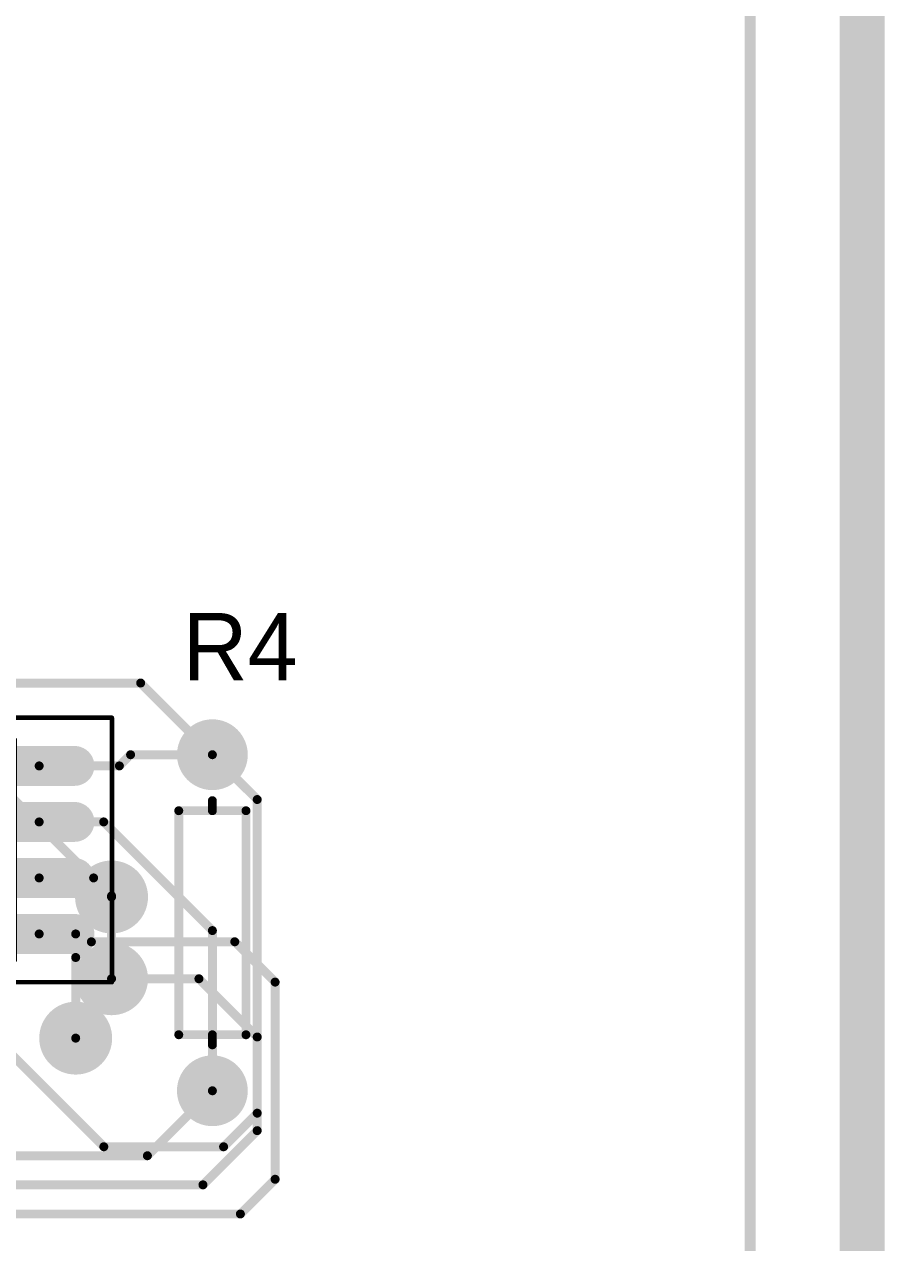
# Model space of a CAD drawing. Header units: millimetres. Extents: x 1.58 to 6.02, y 2.66 to 7.02.
# Drawn here: x 5.252 to 6.02, y 3.754 to 4.842 of the extents above; entities that cross this region are included whole.
import ezdxf

# ---------------------------------------------------------------- set-up
doc = ezdxf.new("R2010")
doc.units = ezdxf.units.MM
doc.header["$MEASUREMENT"] = 0
for name, color, linetype in [('BottomLayer', 5, 'Continuous'), ('BottomSolder', 6, 'Continuous'), ('InternalPlane1', 76, 'Continuous'), ('InternalPlane2', 16, 'Continuous'), ('KeepOutLayer', 6, 'Continuous'), ('Mechanical13', 56, 'Continuous'), ('Mechanical15', 56, 'Continuous'), ('MultiLayer', 9, 'Continuous'), ('PadHoleLayer', 156, 'Continuous'), ('TopLayer', 1, 'Continuous'), ('TopOverlay', 2, 'Continuous'), ('TopPaste', 8, 'Continuous'), ('TopSolder', 216, 'Continuous'), ('ViaHoleLayer', 16, 'Continuous')]:
    doc.layers.add(name, color=color, linetype=linetype)

# ---------------------------------------------------------------- blocks, each defined once
blk = doc.blocks.new('AXIAL_0_3_14')
at = {"layer": 'BottomLayer', "const_width": 0.0276}
for points in [[(-0.1638, 0, 1), (-0.1362, 0, 1)], [(0.1362, 0, 1), (0.1638, 0, 1)]]:
    blk.add_lwpolyline(points, format="xyb", close=True, dxfattribs=at)
at = {"layer": 'BottomSolder', "const_width": 0.0316}
for points in [[(-0.1658, 0, 1), (-0.1342, 0, 1)], [(0.1342, 0, 1), (0.1658, 0, 1)]]:
    blk.add_lwpolyline(points, format="xyb", close=True, dxfattribs=at)
at = {"layer": 'MultiLayer', "const_width": 0.0276}
for points in [[(-0.1638, 0, 1), (-0.1362, 0, 1)], [(0.1362, 0, 1), (0.1638, 0, 1)]]:
    blk.add_lwpolyline(points, format="xyb", close=True, dxfattribs=at)
at = {"layer": 'PadHoleLayer', "const_width": 0.0167}
for points in [[(-0.1584, 0, 1), (-0.1416, 0, 1)], [(0.1416, 0, 1), (0.1584, 0, 1)]]:
    blk.add_lwpolyline(points, format="xyb", close=True, dxfattribs=at)
at = {"layer": 'TopLayer', "const_width": 0.0276}
for points in [[(-0.1638, 0, 1), (-0.1362, 0, 1)], [(0.1362, 0, 1), (0.1638, 0, 1)]]:
    blk.add_lwpolyline(points, format="xyb", close=True, dxfattribs=at)
at = {"layer": 'TopOverlay', "const_width": 0.00787}
for points in [[(-0.1, 0.03), (0.1, 0.03)], [(-0.1, 0.03), (-0.1, -0.03)], [(0.1, 0.03), (0.1, 0)], [(-0.109, 0), (-0.1, 0)], [(0.1, 0), (0.1, -0.03)], [(0.1, 0), (0.109, 0)], [(-0.1, -0.03), (0.1, -0.03)]]:
    blk.add_lwpolyline(points, dxfattribs=at)
at = {"layer": 'TopOverlay', "const_width": 0.00394}
for points in [[(-0.102, 0.03, 1), (-0.098, 0.03, 1)], [(-0.102, 0.03, 1), (-0.098, 0.03, 1)], [(0.098, 0.03, 1), (0.102, 0.03, 1)], [(0.098, 0.03, 1), (0.102, 0.03, 1)], [(-0.111, 0, 1), (-0.107, 0, 1)], [(-0.102, 0, 1), (-0.098, 0, 1)], [(0.098, 0, 1), (0.102, 0, 1)], [(0.098, 0, 1), (0.102, 0, 1)], [(0.098, 0, 1), (0.102, 0, 1)], [(0.107, 0, 1), (0.111, 0, 1)], [(-0.102, -0.03, 1), (-0.098, -0.03, 1)], [(-0.102, -0.03, 1), (-0.098, -0.03, 1)], [(0.098, -0.03, 1), (0.102, -0.03, 1)], [(0.098, -0.03, 1), (0.102, -0.03, 1)]]:
    blk.add_lwpolyline(points, format="xyb", close=True, dxfattribs=at)
at = {"layer": 'TopSolder', "const_width": 0.0316}
for points in [[(-0.1658, 0, 1), (-0.1342, 0, 1)], [(0.1342, 0, 1), (0.1658, 0, 1)]]:
    blk.add_lwpolyline(points, format="xyb", close=True, dxfattribs=at)
blk = doc.blocks.new('MRA08A_M_18')
at = {"layer": 'Mechanical13', "const_width": 0.00394}
for points in [[(-0.0787, 0.0984), (0.0787, 0.0984)], [(-0.0787, -0.0984), (-0.0787, 0.0984)], [(0.0787, -0.0984), (0.0787, 0.0984)], [(-0.0787, -0.0984), (0.0787, -0.0984)]]:
    blk.add_lwpolyline(points, dxfattribs=at)
at = {"layer": 'Mechanical13'}
for points, const_width in [([(-0.0797, 0.0984, 1), (-0.0778, 0.0984, 1)], 0.00197), ([(-0.0797, 0.0984, 1), (-0.0778, 0.0984, 1)], 0.00197), ([(0.0778, 0.0984, 1), (0.0797, 0.0984, 1)], 0.00197), ([(0.0778, 0.0984, 1), (0.0797, 0.0984, 1)], 0.00197), ([(-0.0236, 0.063, 1), (-0.063, 0.063, 1)], 0.00394), ([(-0.064, 0.063, 1), (-0.062, 0.063, 1)], 0.00197), ([(-0.0246, 0.063, 1), (-0.0226, 0.063, 1)], 0.00197), ([(-0.0797, -0.0984, 1), (-0.0778, -0.0984, 1)], 0.00197), ([(-0.0797, -0.0984, 1), (-0.0778, -0.0984, 1)], 0.00197), ([(0.0778, -0.0984, 1), (0.0797, -0.0984, 1)], 0.00197), ([(0.0778, -0.0984, 1), (0.0797, -0.0984, 1)], 0.00197)]:
    blk.add_lwpolyline(points, format="xyb", close=True, dxfattribs=dict(at, const_width=const_width))
at = {"layer": 'Mechanical15', "const_width": 0.00394}
for points in [[(-0.1654, 0.1181), (0.1654, 0.1181)], [(-0.1654, -0.1181), (-0.1654, 0.1181)], [(0.1654, -0.1181), (0.1654, 0.1181)], [(0, -0.0197), (0, 0.0197)], [(0, -0.0197), (0, 0.0197)], [(-0.0197, 0), (0.0197, 0)], [(-0.0197, 0), (0.0197, 0)], [(-0.1654, -0.1181), (0.1654, -0.1181)]]:
    blk.add_lwpolyline(points, dxfattribs=at)
at = {"layer": 'Mechanical15', "const_width": 0.00197}
for points in [[(-0.1663, 0.1181, 1), (-0.1644, 0.1181, 1)], [(-0.1663, 0.1181, 1), (-0.1644, 0.1181, 1)], [(0.1644, 0.1181, 1), (0.1663, 0.1181, 1)], [(0.1644, 0.1181, 1), (0.1663, 0.1181, 1)], [(-0.001, 0.0197, 1), (0.001, 0.0197, 1)], [(-0.001, 0.0197, 1), (0.001, 0.0197, 1)], [(-0.0207, 0, 1), (-0.0187, 0, 1)], [(-0.0207, 0, 1), (-0.0187, 0, 1)], [(0.0187, 0, 1), (0.0207, 0, 1)], [(0.0187, 0, 1), (0.0207, 0, 1)], [(-0.001, -0.0197, 1), (0.001, -0.0197, 1)], [(-0.001, -0.0197, 1), (0.001, -0.0197, 1)], [(-0.1663, -0.1181, 1), (-0.1644, -0.1181, 1)], [(-0.1663, -0.1181, 1), (-0.1644, -0.1181, 1)], [(0.1644, -0.1181, 1), (0.1663, -0.1181, 1)], [(0.1644, -0.1181, 1), (0.1663, -0.1181, 1)]]:
    blk.add_lwpolyline(points, format="xyb", close=True, dxfattribs=at)
at = {"layer": 'TopLayer', "const_width": 0.0276}
for points in [[(-0.1319, 0.075), (-0.0689, 0.075)], [(0.0689, 0.075), (0.1319, 0.075)], [(-0.1319, 0.025), (-0.0689, 0.025)], [(0.0689, 0.025), (0.1319, 0.025)], [(-0.1319, -0.025), (-0.0689, -0.025)], [(0.0689, -0.025), (0.1319, -0.025)], [(-0.1319, -0.075), (-0.0689, -0.075)], [(0.0689, -0.075), (0.1319, -0.075)]]:
    blk.add_lwpolyline(points, dxfattribs=at)
at = {"layer": 'TopLayer', "const_width": 0.0138}
for points in [[(-0.1388, 0.075, 1), (-0.125, 0.075, 1)], [(-0.0758, 0.075, 1), (-0.062, 0.075, 1)], [(0.062, 0.075, 1), (0.0758, 0.075, 1)], [(0.125, 0.075, 1), (0.1388, 0.075, 1)], [(-0.1388, 0.025, 1), (-0.125, 0.025, 1)], [(-0.0758, 0.025, 1), (-0.062, 0.025, 1)], [(0.062, 0.025, 1), (0.0758, 0.025, 1)], [(0.125, 0.025, 1), (0.1388, 0.025, 1)], [(-0.1388, -0.025, 1), (-0.125, -0.025, 1)], [(-0.0758, -0.025, 1), (-0.062, -0.025, 1)], [(0.062, -0.025, 1), (0.0758, -0.025, 1)], [(0.125, -0.025, 1), (0.1388, -0.025, 1)], [(-0.1388, -0.075, 1), (-0.125, -0.075, 1)], [(-0.0758, -0.075, 1), (-0.062, -0.075, 1)], [(0.062, -0.075, 1), (0.0758, -0.075, 1)], [(0.125, -0.075, 1), (0.1388, -0.075, 1)]]:
    blk.add_lwpolyline(points, format="xyb", close=True, dxfattribs=at)
at = {"layer": 'TopLayer'}
blk.add_solid([(-0.0451, -0.0451), (0.0451, -0.0451), (-0.0451, 0.0451), (0.0451, 0.0451)], dxfattribs=at)
at = {"layer": 'TopOverlay'}
for points, const_width in [([(-0.0955, 0.1104, 1), (-0.1053, 0.1104, 1)], 0.00984), ([(-0.1078, 0.1104, 1), (-0.1029, 0.1104, 1)], 0.00492), ([(-0.0979, 0.1104, 1), (-0.093, 0.1104, 1)], 0.00492), ([(-0.0413, 0.0984, 1), (-0.0374, 0.0984, 1)], 0.00394), ([(-0.0413, 0.0984, 1), (-0.0374, 0.0984, 1)], 0.00394), ([(0.0374, 0.0984, 1), (0.0413, 0.0984, 1)], 0.00394), ([(0.0374, 0.0984, 1), (0.0413, 0.0984, 1)], 0.00394), ([(-0.0413, -0.0984, 1), (-0.0374, -0.0984, 1)], 0.00394), ([(0.0374, -0.0984, 1), (0.0413, -0.0984, 1)], 0.00394)]:
    blk.add_lwpolyline(points, format="xyb", close=True, dxfattribs=dict(at, const_width=const_width))
at = {"layer": 'TopOverlay', "const_width": 0.00787}
for points in [[(-0.0394, 0.0984), (0.0394, 0.0984)], [(-0.0394, 0.0984), (0.0394, 0.0984)], [(-0.0394, -0.0984), (0.0394, -0.0984)]]:
    blk.add_lwpolyline(points, dxfattribs=at)
at = {"layer": 'TopPaste', "const_width": 0.0276}
for points in [[(-0.1319, 0.075), (-0.0689, 0.075)], [(0.0689, 0.075), (0.1319, 0.075)], [(-0.1319, 0.025), (-0.0689, 0.025)], [(0.0689, 0.025), (0.1319, 0.025)], [(-0.1319, -0.025), (-0.0689, -0.025)], [(0.0689, -0.025), (0.1319, -0.025)], [(-0.1319, -0.075), (-0.0689, -0.075)], [(0.0689, -0.075), (0.1319, -0.075)]]:
    blk.add_lwpolyline(points, dxfattribs=at)
at = {"layer": 'TopPaste', "const_width": 0.0138}
for points in [[(-0.1388, 0.075, 1), (-0.125, 0.075, 1)], [(-0.0758, 0.075, 1), (-0.062, 0.075, 1)], [(0.062, 0.075, 1), (0.0758, 0.075, 1)], [(0.125, 0.075, 1), (0.1388, 0.075, 1)], [(-0.1388, 0.025, 1), (-0.125, 0.025, 1)], [(-0.0758, 0.025, 1), (-0.062, 0.025, 1)], [(0.062, 0.025, 1), (0.0758, 0.025, 1)], [(0.125, 0.025, 1), (0.1388, 0.025, 1)], [(-0.1388, -0.025, 1), (-0.125, -0.025, 1)], [(-0.0758, -0.025, 1), (-0.062, -0.025, 1)], [(0.062, -0.025, 1), (0.0758, -0.025, 1)], [(0.125, -0.025, 1), (0.1388, -0.025, 1)], [(-0.1388, -0.075, 1), (-0.125, -0.075, 1)], [(-0.0758, -0.075, 1), (-0.062, -0.075, 1)], [(0.062, -0.075, 1), (0.0758, -0.075, 1)], [(0.125, -0.075, 1), (0.1388, -0.075, 1)]]:
    blk.add_lwpolyline(points, format="xyb", close=True, dxfattribs=at)
at = {"layer": 'TopPaste'}
blk.add_solid([(-0.0451, -0.0451), (0.0451, -0.0451), (-0.0451, 0.0451), (0.0451, 0.0451)], dxfattribs=at)
at = {"layer": 'TopSolder', "const_width": 0.0356}
for points in [[(-0.1319, 0.075), (-0.0689, 0.075)], [(0.0689, 0.075), (0.1319, 0.075)], [(-0.1319, 0.025), (-0.0689, 0.025)], [(0.0689, 0.025), (0.1319, 0.025)], [(-0.1319, -0.025), (-0.0689, -0.025)], [(0.0689, -0.025), (0.1319, -0.025)], [(-0.1319, -0.075), (-0.0689, -0.075)], [(0.0689, -0.075), (0.1319, -0.075)]]:
    blk.add_lwpolyline(points, dxfattribs=at)
at = {"layer": 'TopSolder', "const_width": 0.0178}
for points in [[(-0.1408, 0.075, 1), (-0.123, 0.075, 1)], [(-0.0778, 0.075, 1), (-0.06, 0.075, 1)], [(0.06, 0.075, 1), (0.0778, 0.075, 1)], [(0.123, 0.075, 1), (0.1408, 0.075, 1)], [(-0.1408, 0.025, 1), (-0.123, 0.025, 1)], [(-0.0778, 0.025, 1), (-0.06, 0.025, 1)], [(0.06, 0.025, 1), (0.0778, 0.025, 1)], [(0.123, 0.025, 1), (0.1408, 0.025, 1)], [(-0.1408, -0.025, 1), (-0.123, -0.025, 1)], [(-0.0778, -0.025, 1), (-0.06, -0.025, 1)], [(0.06, -0.025, 1), (0.0778, -0.025, 1)], [(0.123, -0.025, 1), (0.1408, -0.025, 1)], [(-0.1408, -0.075, 1), (-0.123, -0.075, 1)], [(-0.0778, -0.075, 1), (-0.06, -0.075, 1)], [(0.06, -0.075, 1), (0.0778, -0.075, 1)], [(0.123, -0.075, 1), (0.1408, -0.075, 1)]]:
    blk.add_lwpolyline(points, format="xyb", close=True, dxfattribs=at)
at = {"layer": 'TopSolder'}
blk.add_solid([(-0.0491, -0.0491), (0.0491, -0.0491), (-0.0491, 0.0491), (0.0491, 0.0491)], dxfattribs=at)

msp = doc.modelspace()

# ---------------------------------------------------------------- linework, layer by layer
at = {"layer": 'BottomLayer', "const_width": 0.008}
for points in [[(4.564, 4.254), (5.356, 4.254)], [(5.356, 4.254), (5.42, 4.19)], [(5.227, 4.166), (5.33, 4.063)], [(5.298, 4.009), (5.312, 4.023)], [(5.312, 4.023), (5.44, 4.023)], [(5.44, 4.023), (5.476, 3.987)], [(5.298, 3.937), (5.298, 4.009)], [(5.33, 3.99), (5.408, 3.99)], [(5.408, 3.99), (5.46, 3.938)], [(5.476, 3.811), (5.476, 3.987)], [(5.46, 3.8544), (5.46, 3.938)], [(5.362, 3.832), (5.42, 3.89)], [(5.4116, 3.806), (5.46, 3.8544)], [(4.448, 3.832), (5.362, 3.832)], [(4.209, 3.806), (5.4116, 3.806)], [(5.445, 3.78), (5.476, 3.811)], [(3.74, 3.78), (5.445, 3.78)]]:
    msp.add_lwpolyline(points, dxfattribs=at)
at = {"layer": 'BottomLayer'}
for points, const_width in [([(5.354, 4.254, 1), (5.358, 4.254, 1)], 0.004), ([(5.354, 4.254, 1), (5.358, 4.254, 1)], 0.004), ([(5.418, 4.19, 1), (5.422, 4.19, 1)], 0.004), ([(5.32, 4.063, 1), (5.34, 4.063, 1)], 0.02), ([(5.328, 4.063, 1), (5.332, 4.063, 1)], 0.004), ([(5.31, 4.023, 1), (5.314, 4.023, 1)], 0.004), ([(5.31, 4.023, 1), (5.314, 4.023, 1)], 0.004), ([(5.438, 4.023, 1), (5.442, 4.023, 1)], 0.004), ([(5.438, 4.023, 1), (5.442, 4.023, 1)], 0.004), ([(5.296, 4.009, 1), (5.3, 4.009, 1)], 0.004), ([(5.296, 4.009, 1), (5.3, 4.009, 1)], 0.004), ([(5.32, 3.99, 1), (5.34, 3.99, 1)], 0.02), ([(5.328, 3.99, 1), (5.332, 3.99, 1)], 0.004), ([(5.406, 3.99, 1), (5.41, 3.99, 1)], 0.004), ([(5.406, 3.99, 1), (5.41, 3.99, 1)], 0.004), ([(5.474, 3.987, 1), (5.478, 3.987, 1)], 0.004), ([(5.474, 3.987, 1), (5.478, 3.987, 1)], 0.004), ([(5.288, 3.937, 1), (5.308, 3.937, 1)], 0.02), ([(5.296, 3.937, 1), (5.3, 3.937, 1)], 0.004), ([(5.458, 3.938, 1), (5.462, 3.938, 1)], 0.004), ([(5.458, 3.938, 1), (5.462, 3.938, 1)], 0.004), ([(5.418, 3.89, 1), (5.422, 3.89, 1)], 0.004), ([(5.458, 3.8544, 1), (5.462, 3.8544, 1)], 0.004), ([(5.458, 3.8544, 1), (5.462, 3.8544, 1)], 0.004), ([(5.36, 3.832, 1), (5.364, 3.832, 1)], 0.004), ([(5.36, 3.832, 1), (5.364, 3.832, 1)], 0.004), ([(5.4096, 3.806, 1), (5.4136, 3.806, 1)], 0.004), ([(5.4096, 3.806, 1), (5.4136, 3.806, 1)], 0.004), ([(5.474, 3.811, 1), (5.478, 3.811, 1)], 0.004), ([(5.474, 3.811, 1), (5.478, 3.811, 1)], 0.004), ([(5.443, 3.78, 1), (5.447, 3.78, 1)], 0.004), ([(5.443, 3.78, 1), (5.447, 3.78, 1)], 0.004)]:
    msp.add_lwpolyline(points, format="xyb", close=True, dxfattribs=dict(at, const_width=const_width))
at = {"layer": 'BottomSolder', "const_width": 0.024}
for points in [[(5.318, 4.063, 1), (5.342, 4.063, 1)], [(5.318, 3.99, 1), (5.342, 3.99, 1)], [(5.286, 3.937, 1), (5.31, 3.937, 1)]]:
    msp.add_lwpolyline(points, format="xyb", close=True, dxfattribs=at)
at = {"layer": 'InternalPlane1', "const_width": 0.04}
msp.add_lwpolyline([(6, 3), (6, 7)], dxfattribs=at)
at = {"layer": 'InternalPlane1', "const_width": 0.0325}
for points in [[(5.3137, 4.063, 1), (5.3463, 4.063, 1)], [(5.3137, 3.99, 1), (5.3463, 3.99, 1)], [(5.2817, 3.937, 1), (5.3143, 3.937, 1)]]:
    msp.add_lwpolyline(points, format="xyb", close=True, dxfattribs=at)
at = {"layer": 'InternalPlane2', "const_width": 0.04}
msp.add_lwpolyline([(6, 3), (6, 7)], dxfattribs=at)
at = {"layer": 'InternalPlane2', "const_width": 0.0325}
for points in [[(5.3137, 4.063, 1), (5.3463, 4.063, 1)], [(5.3137, 3.99, 1), (5.3463, 3.99, 1)], [(5.2817, 3.937, 1), (5.3143, 3.937, 1)]]:
    msp.add_lwpolyline(points, format="xyb", close=True, dxfattribs=at)
at = {"layer": 'KeepOutLayer', "const_width": 0.01}
msp.add_lwpolyline([(5.9, 3.1), (5.9, 6.9)], dxfattribs=at)
at = {"layer": 'MultiLayer', "const_width": 0.02}
for points in [[(5.32, 4.063, 1), (5.34, 4.063, 1)], [(5.32, 3.99, 1), (5.34, 3.99, 1)], [(5.288, 3.937, 1), (5.308, 3.937, 1)]]:
    msp.add_lwpolyline(points, format="xyb", close=True, dxfattribs=at)
at = {"layer": 'TopLayer', "const_width": 0.008}
for points in [[(5.337, 4.18), (5.347, 4.19)], [(5.347, 4.19), (5.42, 4.19)], [(5.42, 4.19), (5.46, 4.15)], [(5.2654, 4.18), (5.337, 4.18)], [(5.46, 3.87), (5.46, 4.15)], [(5.2654, 4.13), (5.323, 4.13)], [(5.323, 4.13), (5.42, 4.033)], [(5.2654, 4.08), (5.314, 4.08)], [(5.314, 4.08), (5.33, 4.064)], [(5.33, 4.063), (5.33, 4.064)], [(5.33, 3.99), (5.33, 4.063)], [(5.42, 3.89), (5.42, 4.033)], [(5.1331, 4.03), (5.3231, 3.84)], [(5.2654, 4.03), (5.298, 4.03)], [(5.298, 3.937), (5.298, 4.03)], [(5.43, 3.84), (5.46, 3.87)], [(5.3231, 3.84), (5.43, 3.84)]]:
    msp.add_lwpolyline(points, dxfattribs=at)
at = {"layer": 'TopLayer'}
for points, const_width in [([(5.345, 4.19, 1), (5.349, 4.19, 1)], 0.004), ([(5.345, 4.19, 1), (5.349, 4.19, 1)], 0.004), ([(5.418, 4.19, 1), (5.422, 4.19, 1)], 0.004), ([(5.418, 4.19, 1), (5.422, 4.19, 1)], 0.004), ([(5.2634, 4.18, 1), (5.2674, 4.18, 1)], 0.004), ([(5.335, 4.18, 1), (5.339, 4.18, 1)], 0.004), ([(5.335, 4.18, 1), (5.339, 4.18, 1)], 0.004), ([(5.458, 4.15, 1), (5.462, 4.15, 1)], 0.004), ([(5.458, 4.15, 1), (5.462, 4.15, 1)], 0.004), ([(5.2634, 4.13, 1), (5.2674, 4.13, 1)], 0.004), ([(5.321, 4.13, 1), (5.325, 4.13, 1)], 0.004), ([(5.321, 4.13, 1), (5.325, 4.13, 1)], 0.004), ([(5.2634, 4.08, 1), (5.2674, 4.08, 1)], 0.004), ([(5.312, 4.08, 1), (5.316, 4.08, 1)], 0.004), ([(5.312, 4.08, 1), (5.316, 4.08, 1)], 0.004), ([(5.32, 4.063, 1), (5.34, 4.063, 1)], 0.02), ([(5.328, 4.064, 1), (5.332, 4.064, 1)], 0.004), ([(5.328, 4.064, 1), (5.332, 4.064, 1)], 0.004), ([(5.328, 4.063, 1), (5.332, 4.063, 1)], 0.004), ([(5.328, 4.063, 1), (5.332, 4.063, 1)], 0.004), ([(5.418, 4.033, 1), (5.422, 4.033, 1)], 0.004), ([(5.418, 4.033, 1), (5.422, 4.033, 1)], 0.004), ([(5.2634, 4.03, 1), (5.2674, 4.03, 1)], 0.004), ([(5.296, 4.03, 1), (5.3, 4.03, 1)], 0.004), ([(5.296, 4.03, 1), (5.3, 4.03, 1)], 0.004), ([(5.32, 3.99, 1), (5.34, 3.99, 1)], 0.02), ([(5.328, 3.99, 1), (5.332, 3.99, 1)], 0.004), ([(5.288, 3.937, 1), (5.308, 3.937, 1)], 0.02), ([(5.296, 3.937, 1), (5.3, 3.937, 1)], 0.004), ([(5.418, 3.89, 1), (5.422, 3.89, 1)], 0.004), ([(5.458, 3.87, 1), (5.462, 3.87, 1)], 0.004), ([(5.458, 3.87, 1), (5.462, 3.87, 1)], 0.004), ([(5.3211, 3.84, 1), (5.3251, 3.84, 1)], 0.004), ([(5.3211, 3.84, 1), (5.3251, 3.84, 1)], 0.004), ([(5.428, 3.84, 1), (5.432, 3.84, 1)], 0.004), ([(5.428, 3.84, 1), (5.432, 3.84, 1)], 0.004)]:
    msp.add_lwpolyline(points, format="xyb", close=True, dxfattribs=dict(at, const_width=const_width))
at = {"layer": 'TopSolder', "const_width": 0.024}
for points in [[(5.318, 4.063, 1), (5.342, 4.063, 1)], [(5.318, 3.99, 1), (5.342, 3.99, 1)], [(5.286, 3.937, 1), (5.31, 3.937, 1)]]:
    msp.add_lwpolyline(points, format="xyb", close=True, dxfattribs=at)
at = {"layer": 'ViaHoleLayer', "const_width": 0.0125}
for points in [[(5.3238, 4.063, 1), (5.3362, 4.063, 1)], [(5.3238, 3.99, 1), (5.3362, 3.99, 1)], [(5.2918, 3.937, 1), (5.3042, 3.937, 1)]]:
    msp.add_lwpolyline(points, format="xyb", close=True, dxfattribs=at)

# ---------------------------------------------------------------- block references
msp.add_blockref('MRA08A_M_18', (5.165, 4.105))
at = {"rotation": 90}
msp.add_blockref('AXIAL_0_3_14', (5.42, 4.04), dxfattribs=at)

# ---------------------------------------------------------------- texts
at = {"layer": 'TopOverlay'}
msp.add_text('R4', height=0.06, dxfattribs=at).set_placement((5.3935, 4.2565))

doc.saveas('drawing.dxf')
